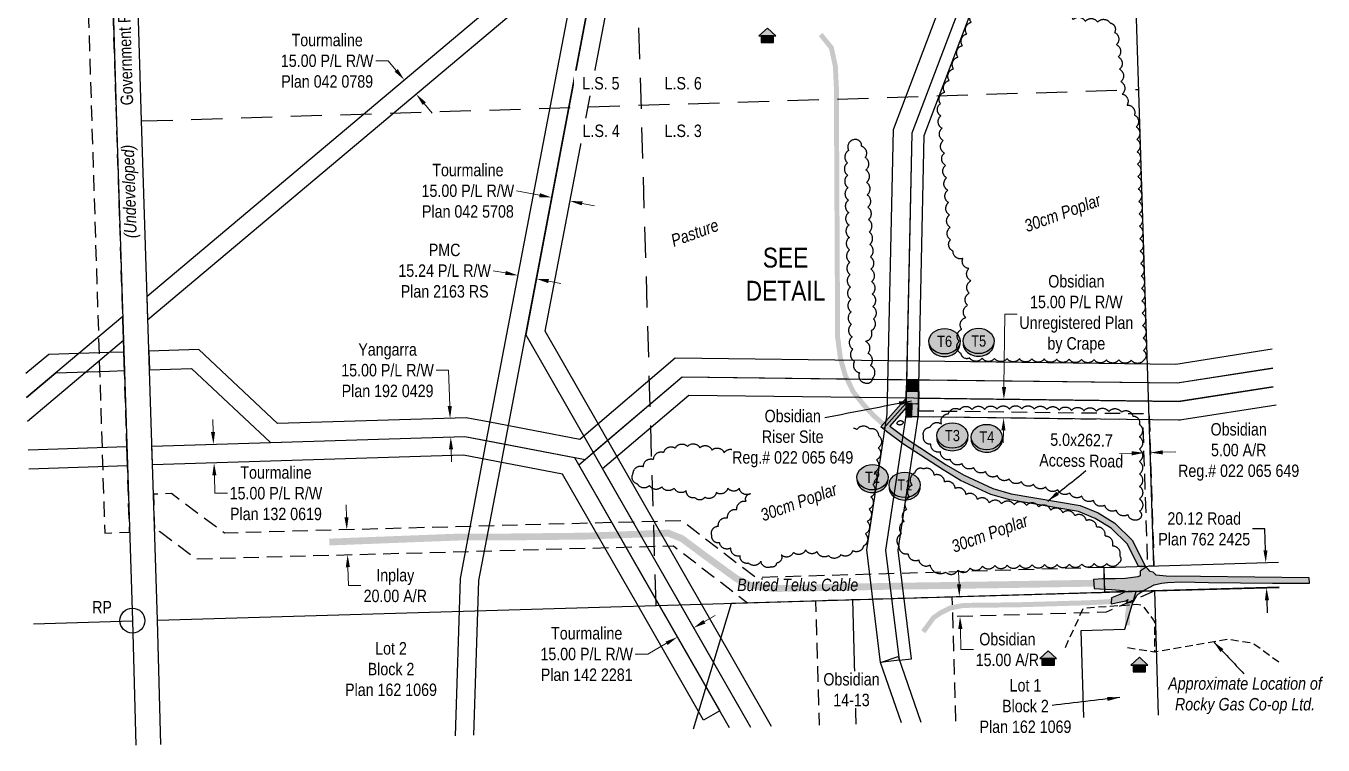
# Model space of a CAD drawing. Extents: x 652723 to 655499, y 5823137 to 5825076.
# Drawn here: x 652820 to 653863, y 5823137 to 5823715 of the extents above; entities that cross this region are included whole.
import ezdxf
from ezdxf.enums import TextEntityAlignment as Align

# ---------------------------------------------------------------- set-up
doc = ezdxf.new("R2010")
doc.units = 0
doc.header["$LTSCALE"] = 5
doc.header["$PDSIZE"] = 0.5
for name, pattern in [('0', [1, 1, 0]), ('foc-ACCESSROAD', [3.75, 2.5, -1.25]), ('foc-FLOWLINE', [3.75, 2.5, -1.25]), ('foc-LSD', [8, 5, -3]), ('foc-QUARTERLINE', [33, 25, -3, 2, -3]), ('UG_PIPE', [1.875, 1.25, -0.625])]:
    doc.linetypes.add(name, pattern=pattern)
doc.layers.get('Defpoints').update_dxf_attribs({"color": 9})
for name, color, linetype in [('35', 37, 'Continuous'), ('AS-PIPE-UG', 44, 'UG_PIPE'), ('AS-PIPE-UG-T', 44, 'Continuous'), ('AS-RESIDENCE', 14, 'Continuous'), ('AS-ROADS', 254, 'Continuous'), ('AS-TELUS', 224, 'foc-TEL'), ('C-AR', 13, 'foc-ACCESSROAD'), ('C-EZE', 13, 'foc-FLOWLINE'), ('C-RW', 13, 'Continuous'), ('C-WS', 13, 'foc-ACCESSROAD'), ('DETAIL-T', 7, 'Continuous'), ('F-AR', 190, 'foc-ACCESSROAD'), ('F-RW', 190, 'Continuous'), ('L-QSEC', 8, 'foc-QUARTERLINE'), ('L-ROAD-T', 7, 'Continuous'), ('L-SEC', 7, 'Continuous'), ('L-SECTION-LSD', 7, 'foc-LSD'), ('L-TITLEDB', 4, 'Continuous'), ('L-TITLEDB-T', 4, 'Continuous'), ('P-CROSSINGS', 250, 'Continuous'), ('P-TEMP-H', 41, 'Continuous'), ('P-TEMP_ACCESS ROAD', 46, 'Continuous'), ('P-TEMP_WORKSPACE', 46, 'Continuous'), ('P-WORKAREA', 113, 'Continuous'), ('P-WORKAREA-H', 111, 'Continuous'), ('PGP', 7, 'Continuous'), ('T-BUSH', 110, '0'), ('T-BUSH-T', 110, 'Continuous')]:
    doc.layers.add(name, color=color, linetype=linetype)
for name, color, linetype, lineweight in [('C-EZE-T', 13, 'Continuous', 9), ('C-WS-T', 13, 'Continuous', 9), ('F-RW-T', 190, 'Continuous', 9), ('F-WS-T', 190, 'Continuous', 9), ('T-TEXT', 48, 'Continuous', 18)]:
    doc.layers.add(name, color=color, linetype=linetype, lineweight=lineweight)
doc.styles.add('100L', font='ARIALN.TTF', dxfattribs={"height": 11})
doc.styles.add('80', font='ARIALN.TTF', dxfattribs={"height": 10})
doc.styles.add('80CG', font='ARIALN.TTF', dxfattribs={"height": 10})
doc.styles.add('80L', font='ARIALN.TTF', dxfattribs={"height": 10})
doc.styles.add('80LS', font='ARIALNI.TTF', dxfattribs={"height": 10})
doc.styles.add('foc-LtypeFont', font='ARIALN.TTF', dxfattribs={"height": 7.35})
doc.linetypes.add('foc-TEL', pattern='A,2,-1,["T",foc-LtypeFont,S=0.2,R=0,X=-0.425,Y=-0.75],-1.24,8', length=12.24)
doc.dimstyles.new('Compass 5 000', dxfattribs={"dimscale": 5, "dimtxt": 9, "dimasz": 2, "dimexe": 0.2, "dimexo": 0.0625, "dimgap": 0.5, "dimtad": 0, "dimtih": 1, "dimtoh": 1, "dimzin": 0, "dimdsep": 46, "dimtxsty": '80CG', "dimcen": 0.1, "dimse1": 1, "dimse2": 1, "dimclrd": 256, "dimclrt": 256, "dimaunit": 1, "dimadec": 4, "dimazin": 0, "dimtfac": 0.06, "dimtofl": 0, "dimtmove": 0, "dimatfit": 1, "dimfxl": 0.2, "dimtolj": 1, "dimtzin": 0, "dimlwd": -1, "dimarcsym": 0})

# ---------------------------------------------------------------- blocks, each defined once
blk = doc.blocks.new('*D370')
at = {"layer": 'Defpoints', "color": 0, "transparency": 16777216}
for p in [(652970.7, 5823378.8), (653068.1, 5823381.8), (653068.5, 5823366.8)]:
    blk.add_point(p, dxfattribs=at)
at = {"layer": 'F-RW-T', "transparency": 16777216}
for p, q in [((652970.4, 5823388.8), (652970.1, 5823398.8)), ((652971.5, 5823353.8), (652971.9, 5823339.4)), ((652971.9, 5823339.4), (652981.9, 5823339.4))]:
    blk.add_line(p, q, dxfattribs=at)
for points in [[(652972, 5823388.8), (652968.7, 5823388.7), (652970.7, 5823378.8)], [(652973.1, 5823353.9), (652969.8, 5823353.8), (652971.2, 5823363.8)]]:
    blk.add_solid(points, dxfattribs=at)
at = {"layer": 'F-RW-T', "transparency": 16777216, "insert": (653021, 5823339.4), "char_height": 10, "attachment_point": 5, "style": '80CG'}
blk.add_mtext('\\A1;Tourmaline\\P15.00 P/L R/W\\PPlan 132 0619', dxfattribs=at)
blk = doc.blocks.new('*D371')
at = {"layer": 'Defpoints', "color": 0, "transparency": 16777216}
for p in [(653215.5, 5823514.8), (653176.3, 5823308.6), (653191.3, 5823305.7)]:
    blk.add_point(p, dxfattribs=at)
at = {"layer": 'F-RW-T', "transparency": 16777216}
for p, q in [((653205.6, 5823516.7), (653195.8, 5823518.5)), ((653240.3, 5823510.1), (653250.1, 5823508.2))]:
    blk.add_line(p, q, dxfattribs=at)
for points in [[(653206, 5823518.3), (653205.3, 5823515), (653215.5, 5823514.8)], [(653240.6, 5823511.7), (653240, 5823508.5), (653230.4, 5823512)]]:
    blk.add_solid(points, dxfattribs=at)
at = {"layer": 'F-RW-T', "transparency": 16777216, "insert": (653156.7, 5823518.5), "char_height": 10, "attachment_point": 5, "style": '80CG'}
blk.add_mtext('\\A1;PMC\\P15.24 P/L R/W\\PPlan 2163 RS', dxfattribs=at)
blk = doc.blocks.new('*D372')
at = {"layer": 'Defpoints', "color": 0, "transparency": 16777216}
for p in [(653153.6, 5823696.8), (653163.2, 5823685.3), (653124.2, 5823672.1)]:
    blk.add_point(p, dxfattribs=at)
at = {"layer": 'F-RW-T', "transparency": 16777216}
for p, q in [((653111.3, 5823687.4), (653101.3, 5823687.4)), ((653117.8, 5823679.7), (653111.3, 5823687.4)), ((653140.3, 5823653), (653146.7, 5823645.3))]:
    blk.add_line(p, q, dxfattribs=at)
for points in [[(653119, 5823680.8), (653116.5, 5823678.6), (653124.2, 5823672.1)], [(653141.6, 5823654), (653139, 5823651.9), (653133.8, 5823660.6)]]:
    blk.add_solid(points, dxfattribs=at)
at = {"layer": 'F-RW-T', "transparency": 16777216, "insert": (653062.2, 5823687.4), "char_height": 10, "attachment_point": 5, "style": '80CG'}
blk.add_mtext('\\A1;Tourmaline\\P15.00 P/L R/W\\PPlan 042 0789', dxfattribs=at)
blk = doc.blocks.new('*D374')
at = {"layer": 'Defpoints', "color": 0, "transparency": 16777216}
for p in [(653257.5, 5823574.6), (653237.2, 5823547.2), (653251.7, 5823544.4)]:
    blk.add_point(p, dxfattribs=at)
at = {"layer": 'F-RW-T', "transparency": 16777216}
for p, q in [((653233.1, 5823579.2), (653214.5, 5823582.8)), ((653267.3, 5823572.7), (653277.2, 5823570.8))]:
    blk.add_line(p, q, dxfattribs=at)
for points in [[(653233.4, 5823580.9), (653232.8, 5823577.6), (653242.9, 5823577.4)], [(653267.7, 5823574.3), (653267, 5823571.1), (653257.5, 5823574.6)]]:
    blk.add_solid(points, dxfattribs=at)
at = {"layer": 'F-RW-T', "transparency": 16777216, "insert": (653175.4, 5823582.8), "char_height": 10, "attachment_point": 5, "style": '80CG'}
blk.add_mtext('\\A1;Tourmaline\\P15.00 P/L R/W\\PPlan 042 5708', dxfattribs=at)
blk = doc.blocks.new('*D380')
at = {"layer": 'Defpoints', "color": 0, "transparency": 16777216}
for p in [(653702.8, 5823280.2), (653817.3, 5823283.6), (653703.3, 5823260)]:
    blk.add_point(p, dxfattribs=at)
at = {"layer": 'L-TITLEDB-T', "transparency": 16777216}
for p, q in [((653816.6, 5823310.7), (653806.6, 5823310.7)), ((653817.1, 5823293.6), (653816.6, 5823310.7)), ((653818.2, 5823253.3), (653818.5, 5823243.3))]:
    blk.add_line(p, q, dxfattribs=at)
for points in [[(653818.7, 5823293.6), (653815.4, 5823293.5), (653817.3, 5823283.6)], [(653819.9, 5823253.4), (653816.6, 5823253.3), (653817.9, 5823263.3)]]:
    blk.add_solid(points, dxfattribs=at)
at = {"layer": 'L-TITLEDB-T', "transparency": 16777216, "insert": (653767.8, 5823310.7), "char_height": 10, "attachment_point": 5, "style": '80CG'}
blk.add_mtext('\\A1;20.12 Road\\PPlan 762 2425', dxfattribs=at)
blk = doc.blocks.new('*D387')
at = {"layer": 'Defpoints', "color": 0, "transparency": 16777216}
for p in [(653114.8, 5823398.3), (653161.1, 5823399.7), (653115.2, 5823383.3)]:
    blk.add_point(p, dxfattribs=at)
at = {"layer": 'F-RW-T', "transparency": 16777216}
for p, q in [((653159.9, 5823438.4), (653149.9, 5823438.4)), ((653160.8, 5823409.7), (653159.9, 5823438.4)), ((653161.9, 5823374.7), (653162.2, 5823364.7))]:
    blk.add_line(p, q, dxfattribs=at)
for points in [[(653162.5, 5823409.7), (653159.1, 5823409.6), (653161.1, 5823399.7)], [(653163.5, 5823374.8), (653160.2, 5823374.7), (653161.6, 5823384.7)]]:
    blk.add_solid(points, dxfattribs=at)
at = {"layer": 'F-RW-T', "transparency": 16777216, "insert": (653110.8, 5823438.4), "char_height": 10, "attachment_point": 5, "style": '80CG'}
blk.add_mtext('\\A1;Yangarra\\P15.00 P/L R/W\\PPlan 192 0429', dxfattribs=at)
blk = doc.blocks.new('res_occ')
for points in [[(0.1, 0.89), (-1.26, -0.37), (1.46, -0.37)], [(-0.9, -1.43), (1.1, -1.43), (1.1, -0.37), (-0.9, -0.37)]]:
    blk.add_hatch(color=14).paths.add_polyline_path(points)
at = {"color": 14}
for points in [[(0.1, 0.89), (-1.26, -0.37), (1.46, -0.37)], [(-0.9, -1.43), (1.1, -1.43), (1.1, -0.37), (-0.9, -0.37)]]:
    blk.add_lwpolyline(points, close=True, dxfattribs=at)
blk = doc.blocks.new('RP')
at = {"layer": '35', "color": 3}
blk.add_circle((0, 0), 10, dxfattribs=at)
at = {"layer": '35', "color": 3, "style": '80'}
blk.add_attdef('RP_001', (-32.4, 5.8), '', height=10, dxfattribs=at)
blk = doc.blocks.new('Well_proximity')
h = blk.add_hatch(color=191)
h.dxf.hatch_style = 1
edge = h.paths.add_edge_path()
edge.add_ellipse((0, 0), major_axis=(-12.5, 0), ratio=0.816297, start_angle=0, end_angle=360)
h = blk.add_hatch(color=250)
h.dxf.hatch_style = 1
edge = h.paths.add_edge_path()
edge.add_ellipse((0, -2), major_axis=(-12.5, 0), ratio=0.816297, start_angle=0, end_angle=180)
edge.add_line((12.5, -2), (12.5, 0))
edge.add_ellipse((0, 0), major_axis=(-12.5, 0), ratio=0.816297, start_angle=0, end_angle=180, ccw=False)
edge.add_line((-12.5, 0), (-12.5, -2))
at = {"color": 250}
blk.add_ellipse((0, 0), major_axis=(-12.5, 0), ratio=0.816297, dxfattribs=at)
blk.add_ellipse((0, -2), major_axis=(-12.5, 0), ratio=0.816297, start_param=0, end_param=3.141593, dxfattribs=at)
at = {"color": 250, "style": '80L'}
blk.add_attdef('CROSSING', text='', height=9, dxfattribs=at).set_placement((0.1, 0), align=Align.MIDDLE_CENTER)
blk = doc.blocks.new('*D392')
at = {"layer": 'Defpoints', "color": 0, "transparency": 16777216}
for p in [(653659.2, 5823258.8), (653571.3, 5823240.2), (653659.6, 5823242.9)]:
    blk.add_point(p, dxfattribs=at)
at = {"layer": 'F-WS-T', "transparency": 16777216}
for p, q in [((653570.5, 5823266.2), (653570.2, 5823276.2)), ((653571.6, 5823230.3), (653572.1, 5823213.6)), ((653572.1, 5823213.6), (653582.1, 5823213.6))]:
    blk.add_line(p, q, dxfattribs=at)
for points in [[(653572.2, 5823266.2), (653568.9, 5823266.1), (653570.8, 5823256.2)], [(653573.3, 5823230.3), (653569.9, 5823230.2), (653571.3, 5823240.2)]]:
    blk.add_solid(points, dxfattribs=at)
at = {"layer": 'F-WS-T', "transparency": 16777216, "insert": (653609.4, 5823213.6), "char_height": 10, "attachment_point": 5, "style": '80CG'}
blk.add_mtext('\\A1;Obsidian \\P15.00 A/R', dxfattribs=at)
blk = doc.blocks.new('*D394')
at = {"layer": 'C-EZE-T', "transparency": 16777216}
for p, q in [((653734.4, 5823372.4), (653744.9, 5823372.7)), ((653709.5, 5823371.6), (653699.5, 5823371.3))]:
    blk.add_line(p, q, dxfattribs=at)
for points in [[(653709.4, 5823373.3), (653709.5, 5823369.9), (653719.4, 5823371.9)], [(653734.4, 5823374), (653734.5, 5823370.7), (653724.4, 5823372.1)]]:
    blk.add_solid(points, dxfattribs=at)
at = {"layer": 'Defpoints', "color": 0, "transparency": 16777216}
for p in [(653719.3, 5823377.4), (653724.3, 5823377.6), (653724.4, 5823372.1)]:
    blk.add_point(p, dxfattribs=at)
at = {"layer": 'C-EZE-T', "transparency": 16777216, "insert": (653795.5, 5823372.7), "char_height": 10, "attachment_point": 5, "style": '80CG'}
blk.add_mtext('\\A1;Obsidian\\P5.00 A/R\\PReg.# 022 065 649', dxfattribs=at)
blk = doc.blocks.new('*D451')
at = {"layer": 'Defpoints', "color": 0, "transparency": 16777216}
for p in [(653114.3, 5823311), (653078.6, 5823290), (653114.9, 5823291)]:
    blk.add_point(p, dxfattribs=at)
at = {"layer": 'F-WS-T', "transparency": 16777216}
for p, q in [((653077.8, 5823320), (653077.5, 5823330)), ((653078.9, 5823280), (653079.3, 5823265.1)), ((653079.3, 5823265.1), (653089.3, 5823265.1))]:
    blk.add_line(p, q, dxfattribs=at)
for points in [[(653079.4, 5823320.1), (653076.1, 5823320), (653078, 5823310)], [(653080.5, 5823280), (653077.2, 5823279.9), (653078.6, 5823290)]]:
    blk.add_solid(points, dxfattribs=at)
at = {"layer": 'F-WS-T', "transparency": 16777216, "insert": (653117, 5823265.1), "char_height": 10, "attachment_point": 5, "style": '80CG'}
blk.add_mtext('\\A1;Inplay\\P20.00 A/R', dxfattribs=at)
blk = doc.blocks.new('*D454')
at = {"layer": 'Defpoints', "color": 0, "transparency": 16777216}
for p in [(653324.1, 5823288.6), (653311.1, 5823281.2), (653344, 5823223.7)]:
    blk.add_point(p, dxfattribs=at)
at = {"layer": 'F-RW-T', "transparency": 16777216}
for p, q in [((653365.7, 5823236.1), (653374.3, 5823241.1)), ((653335.3, 5823218.7), (653320.1, 5823210)), ((653320.1, 5823210), (653310.1, 5823210))]:
    blk.add_line(p, q, dxfattribs=at)
for points in [[(653364.8, 5823237.5), (653366.5, 5823234.6), (653357, 5823231.1)], [(653334.5, 5823220.1), (653336.1, 5823217.3), (653344, 5823223.7)]]:
    blk.add_solid(points, dxfattribs=at)
at = {"layer": 'F-RW-T', "transparency": 16777216, "insert": (653271, 5823210), "char_height": 10, "attachment_point": 5, "style": '80CG'}
blk.add_mtext('\\A1;Tourmaline\\P15.00 P/L R/W\\PPlan 142 2281', dxfattribs=at)
blk = doc.blocks.new('*D455')
at = {"layer": 'Defpoints', "color": 0, "transparency": 16777216}
for p in [(653606.6, 5823415), (653608.3, 5823414.9), (653608.1, 5823399.9)]:
    blk.add_point(p, dxfattribs=at)
at = {"layer": 'F-RW-T', "transparency": 16777216}
for p, q in [((653606.7, 5823425), (653607.4, 5823483.5)), ((653607.4, 5823483.5), (653617.4, 5823483.5)), ((653606.3, 5823389.9), (653606.1, 5823379.9))]:
    blk.add_line(p, q, dxfattribs=at)
for points in [[(653605, 5823425), (653608.4, 5823424.9), (653606.6, 5823415)], [(653604.6, 5823390), (653607.9, 5823389.9), (653606.4, 5823399.9)]]:
    blk.add_solid(points, dxfattribs=at)
at = {"layer": 'F-RW-T', "transparency": 16777216, "insert": (653664.9, 5823483.5), "char_height": 10, "attachment_point": 5, "style": '80CG'}
blk.add_mtext('\\A1;Obsidian\\P15.00 P/L R/W\\PUnregistered Plan\\Pby Crape', dxfattribs=at)

msp = doc.modelspace()

# ---------------------------------------------------------------- hatches: boundary and pattern name
at = {"layer": 'AS-ROADS'}
h = msp.add_hatch(color=256, dxfattribs=at)
h.dxf.hatch_style = 1
h.paths.add_polyline_path([(653457.68, 5823707.316), (653465.961, 5823696.998), (653469.026, 5823682.9), (653469.827, 5823666.47), (653470.863, 5823464.825), (653473.13, 5823447.636), (653477.023, 5823433.874), (653483.698, 5823419.996), (653492.749, 5823408.678), (653500.529, 5823400.4), (653512.52, 5823389.623), (653526.21, 5823379.199), (653557.908, 5823358.604), (653572.047, 5823350.137), (653596.211, 5823338.907), (653611.521, 5823334.5), (653636.729, 5823330.116), (653653.548, 5823327.521), (653666.76, 5823325.188), (653680.391, 5823319.649), (653693.096, 5823311.73), (653706.365, 5823298.773), (653717.872, 5823275.579), (653721.455, 5823277.357), (653709.647, 5823301.16), (653695.58, 5823314.895), (653682.215, 5823323.226), (653667.873, 5823329.053), (653654.201, 5823331.467), (653637.376, 5823334.064), (653612.42, 5823338.404), (653597.616, 5823342.665), (653573.922, 5823353.676), (653560.026, 5823361.998), (653528.514, 5823382.472), (653515.073, 5823392.707), (653503.328, 5823403.262), (653495.773, 5823411.301), (653487.106, 5823422.14), (653480.777, 5823435.296), (653477.057, 5823448.446), (653474.861, 5823465.098), (653473.827, 5823666.578), (653473.005, 5823683.426), (653469.67, 5823698.767), (653460.799, 5823709.82)])
h = msp.add_hatch(color=256, dxfattribs=at)
h.dxf.hatch_style = 1
h.paths.add_polyline_path([(653063.764, 5823302.902), (653168.96, 5823306.961), (653202.851, 5823306.961), (653269.593, 5823307.662), (653336.945, 5823310.14), (653348.755, 5823305.497), (653368.959, 5823290.461), (653392.93, 5823273.087), (653402.984, 5823268.16), (653422.214, 5823265.479), (653517.995, 5823267.355), (653597.425, 5823268.463), (653699.664, 5823270.123), (653717.879, 5823270.803), (653718.084, 5823265.307), (653699.811, 5823264.624), (653597.508, 5823262.964), (653518.087, 5823261.856), (653421.886, 5823259.972), (653401.353, 5823262.834), (653390.085, 5823268.356), (653365.704, 5823286.028), (653346.06, 5823300.647), (653336, 5823304.602), (653269.723, 5823302.163), (653202.88, 5823301.461), (653169.066, 5823301.461), (653063.976, 5823297.406)])
h = msp.add_hatch(color=256, dxfattribs=at)
h.dxf.hatch_style = 1
h.paths.add_polyline_path([(653679.337, 5823262.736), (653693.298, 5823261.991), (653702.787, 5823261.147), (653704.724, 5823260.254), (653700.004, 5823258.02), (653693.248, 5823255.389), (653692.85, 5823250.326), (653700.65, 5823251.964), (653704.823, 5823252.957), (653706.264, 5823253.9), (653705.32, 5823251.07), (653710.934, 5823252.361), (653713.567, 5823257.275), (653716.101, 5823259.311), (653719.926, 5823261.793), (653723.901, 5823263.878), (653727.634, 5823265.822), (653733.396, 5823267.162), (653738.365, 5823267.658), (653749.108, 5823268.205), (653771.232, 5823267.61), (653822.834, 5823267.164), (653852.498, 5823267.112), (653852.31, 5823271.391), (653764.694, 5823272.317), (653737.183, 5823272.717), (653729.106, 5823273.596), (653726.627, 5823275.833), (653724.323, 5823276.393), (653722.404, 5823278.624), (653721.178, 5823279.85), (653716.208, 5823276.676), (653716.303, 5823273.093), (653714.384, 5823272.119), (653704.422, 5823270.95), (653696.024, 5823270.51), (653685.991, 5823270.542), (653678.663, 5823270.144)])
h = msp.add_hatch(color=256, dxfattribs=at)
h.dxf.hatch_style = 1
h.paths.add_polyline_path([(653540.125, 5823229.138), (653548.445, 5823240.533), (653554.582, 5823244.87), (653562.949, 5823249.05), (653573.903, 5823251.166), (653617.393, 5823251.664), (653674.212, 5823253.273), (653687.841, 5823253.972), (653691.049, 5823254.164), (653705.865, 5823259.48), (653718.277, 5823269.689), (653720.818, 5823266.6), (653707.87, 5823255.949), (653691.861, 5823250.205), (653688.063, 5823249.978), (653674.371, 5823249.276), (653617.472, 5823247.664), (653574.309, 5823247.171), (653564.246, 5823245.227), (653556.642, 5823241.428), (653551.289, 5823237.645), (653543.356, 5823226.779)])
h = msp.add_hatch(color=256, dxfattribs=at)
h.dxf.hatch_style = 1
h.paths.add_polyline_path([(653707.941, 5823233.222), (653708.151, 5823242.166), (653709.439, 5823250.501), (653714.175, 5823261.395), (653710.506, 5823262.99), (653705.565, 5823251.622), (653704.158, 5823242.519), (653703.942, 5823233.316)], flags=17)
at = {"layer": 'P-TEMP-H'}
h = msp.add_hatch(color=256, dxfattribs=at)
h.dxf.hatch_style = 1
h.paths.add_polyline_path([(653528.074, 5823421.629), (653538.071, 5823421.41), (653538.303, 5823430.75), (653528.281, 5823430.923)])
h = msp.add_hatch(color=256, dxfattribs=at)
h.dxf.hatch_style = 1
h.paths.add_polyline_path([(653527.953, 5823415.942), (653527.854, 5823411.63), (653527.783, 5823408.184), (653514.929, 5823393.508), (653528.803, 5823382.881), (653560.291, 5823362.423), (653574.157, 5823354.118), (653597.791, 5823343.135), (653612.532, 5823338.892), (653668.013, 5823329.537), (653682.443, 5823323.673), (653695.89, 5823315.291), (653710.057, 5823301.458), (653720.329, 5823280.75), (653714.828, 5823280.59), (653705.955, 5823298.475), (653692.785, 5823311.334), (653680.163, 5823319.202), (653666.621, 5823324.705), (653611.409, 5823334.012), (653596.036, 5823338.437), (653571.812, 5823349.694), (653557.643, 5823358.18), (653525.922, 5823378.79), (653512.201, 5823389.237), (653507.595, 5823392.828)])
h = msp.add_hatch(color=256, dxfattribs=at)
h.dxf.hatch_style = 1
h.paths.add_polyline_path([(653532.62, 5823400.922), (653532.853, 5823411.521), (653527.854, 5823411.63), (653527.641, 5823401.671), (653527.538, 5823400.986)])
at = {"layer": 'P-WORKAREA-H'}
h = msp.add_hatch(color=256, dxfattribs=at)
h.dxf.hatch_style = 1
h.paths.add_polyline_path([(653537.619, 5823400.812), (653532.62, 5823400.922), (653532.853, 5823411.521), (653527.854, 5823411.63), (653528.074, 5823421.629), (653538.071, 5823421.41)])

# ---------------------------------------------------------------- linework, layer by layer
at = {"layer": 'AS-PIPE-UG', "flags": 128}
for points in [[(653656.103, 5823215.42), (653670.625, 5823247.097), (653713.333, 5823250.039), (653717.541, 5823249.619), (653727.639, 5823236.586), (653727.826, 5823211.84)], [(653706.121, 5823215.196), (653727.826, 5823211.84), (653787.025, 5823222.176), (653806.93, 5823218.82), (653829.99, 5823202.12)]]:
    msp.add_lwpolyline(points, dxfattribs=at)
at = {"layer": 'AS-ROADS', "flags": 128}
msp.add_lwpolyline([(653527.854, 5823411.63), (653509.728, 5823391.46)], dxfattribs=at)
msp.add_lwpolyline([(653679.337, 5823262.736), (653693.298, 5823261.991), (653702.787, 5823261.147), (653704.724, 5823260.254), (653700.004, 5823258.02), (653693.248, 5823255.389), (653692.85, 5823250.326), (653700.65, 5823251.964), (653704.823, 5823252.957), (653706.264, 5823253.9), (653705.32, 5823251.07), (653710.934, 5823252.361), (653713.567, 5823257.275), (653716.101, 5823259.311), (653719.926, 5823261.793), (653723.901, 5823263.878), (653727.634, 5823265.822), (653733.396, 5823267.162), (653738.365, 5823267.658), (653749.108, 5823268.205), (653771.232, 5823267.61), (653822.834, 5823267.164), (653852.498, 5823267.112), (653852.31, 5823271.391), (653764.694, 5823272.317), (653737.183, 5823272.717), (653729.106, 5823273.596), (653726.627, 5823275.833), (653724.323, 5823276.393), (653722.404, 5823278.624), (653721.178, 5823279.85), (653716.208, 5823276.676), (653716.303, 5823273.093), (653714.384, 5823272.119), (653704.422, 5823270.95), (653696.024, 5823270.51), (653685.991, 5823270.542), (653678.663, 5823270.144), (653679.337, 5823262.736)], close=True, dxfattribs=at)
at = {"layer": 'AS-TELUS', "flags": 128}
for points in [[(653356.961, 5823149.859), (653387.354, 5823250.949), (653828.156, 5823263.774)], [(653487.902, 5823153.673), (653484.989, 5823253.79)]]:
    msp.add_lwpolyline(points, dxfattribs=at)
at = {"layer": 'C-AR', "flags": 128}
msp.add_lwpolyline([(653537.729, 5823405.819), (653723.454, 5823403.478), (653727.326, 5823280.952), (653722.328, 5823280.794), (653718.523, 5823398.54), (653537.619, 5823400.812), (653532.62, 5823400.922), (653532.853, 5823411.521), (653537.852, 5823411.411)], close=True, dxfattribs=at)
msp.add_lwpolyline([(653727.946, 5823260.825), (653688.834, 5823243.72), (653565.538, 5823240.078)], dxfattribs=at)
at = {"layer": 'C-EZE', "flags": 128}
msp.add_lwpolyline([(653527.854, 5823411.63), (653528.074, 5823421.629), (653538.071, 5823421.41), (653537.852, 5823411.411)], close=True, dxfattribs=at)
at = {"layer": 'C-RW', "flags": 128}
for points in [[(653414.64, 5824019.869), (653410.474, 5824010.782), (653610.791, 5823918.519), (653576.348, 5823744.447), (653532.617, 5823629.108), (653527.641, 5823401.671), (653511.358, 5823293.679), (653522.244, 5823205.046), (653532.168, 5823206.266), (653521.465, 5823293.544), (653537.619, 5823400.812), (653542.59, 5823627.218), (653585.897, 5823741.745), (653622.324, 5823924.307), (653414.64, 5824019.869)], [(653404.188, 5823997.178), (653410.474, 5824010.782), (653610.791, 5823918.519), (653576.348, 5823744.447), (653532.617, 5823629.108), (653528.281, 5823430.923), (653527.953, 5823415.942), (653527.641, 5823401.671), (653511.358, 5823293.679), (653522.244, 5823205.046), (653507.391, 5823203.231), (653496.256, 5823293.886), (653512.669, 5823402.959), (653517.699, 5823632.045), (653561.874, 5823748.543), (653593.592, 5823909.939), (653404.188, 5823997.178)], [(653507.391, 5823203.231), (653521.53, 5823208.108), (653539.84, 5823155.186)], [(653524.144, 5823154.729), (653507.391, 5823203.231)]]:
    msp.add_lwpolyline(points, dxfattribs=at)
at = {"layer": 'C-WS', "flags": 128}
msp.add_lwpolyline([(653568.021, 5823156.007), (653565.069, 5823255.964), (653455.116, 5823252.716), (653458.068, 5823152.804)], dxfattribs=at)
at = {"layer": 'F-AR', "flags": 128}
for points in [[(652867.084, 5823820.143), (652883.236, 5823307.394), (652903.226, 5823308.024), (652887.074, 5823820.773)], [(653687.146, 5823279.696), (653406.851, 5823271.525), (653347.373, 5823317.318), (652979.472, 5823307.388), (652936.957, 5823339.102), (652922.383, 5823338.642), (652923.328, 5823308.657), (652927.419, 5823308.786), (652957.088, 5823286.645), (653340.808, 5823297.131), (653400.303, 5823251.326), (653687.729, 5823259.704)]]:
    msp.add_lwpolyline(points, close=True, dxfattribs=at)
at = {"layer": 'F-RW'}
for points in [[(653349.9, 5824219.755), (653318.512, 5824054.959), (653266.293, 5823780.493), (653190.189, 5823381.774), (653169.111, 5823270.774), (653165.069, 5823144.27)], [(653180.303, 5823144.713), (653184.29, 5823269.096), (653202.393, 5823364.194), (653323.713, 5824003.955), (653327.065, 5824018.438), (653333.451, 5824052.275), (653351.987, 5824149.104), (653365.517, 5824220.216)], [(653419.739, 5823151.688), (653295.372, 5823368.85), (653237.511, 5823469.908), (653341.857, 5824015.716), (653257.829, 5824031.753), (653258.33, 5824016.383), (653323.713, 5824003.955), (653221.946, 5823466.938), (653402.734, 5823151.192)], [(652918.021, 5823478.928), (652917.42, 5823498.008), (653249.986, 5823777.957), (653244.716, 5823985.802), (653259.296, 5823986.377), (653266.293, 5823780.493), (653263.837, 5823769.945), (652918.021, 5823478.928)], [(652820.992, 5823397.405), (652898.419, 5823462.502), (652897.818, 5823481.582), (652820.427, 5823416.518)], [(652820.425, 5823416.578), (652843.955, 5823436.355), (652887.174, 5823437.717), (652899.129, 5823438.093), (652898.657, 5823453.079), (652886.702, 5823452.703), (652838.287, 5823451.178), (652819.86, 5823435.689)], [(653822.459, 5823455.312), (653744.946, 5823443.155), (653538.491, 5823445.743), (653513.504, 5823446.056), (653342.211, 5823448.203), (653268.599, 5823385.422), (653265.451, 5823382.736), (653193.009, 5823396.501), (653174.144, 5823400.085), (653022.272, 5823395.423), (652958.845, 5823454.975), (652918.758, 5823453.713), (652919.23, 5823438.727), (652953.11, 5823439.794), (653016.531, 5823380.246), (653172.961, 5823385.048), (653190.21, 5823381.771), (653269.712, 5823366.665), (653278.329, 5823374.013), (653347.716, 5823433.16), (653513.316, 5823431.063), (653538.303, 5823430.75), (653746.021, 5823428.147), (653822.909, 5823440.206)], [(653385.756, 5823150.698), (653329.341, 5823249.244), (653264.581, 5823362.301), (653347.716, 5823433.16), (653746.134, 5823428.214), (653822.908, 5823440.238)], [(653823.357, 5823425.132), (653747.22, 5823413.201), (653512.958, 5823416.129), (653353.143, 5823418.128), (653283.775, 5823358.959), (653346.315, 5823249.748), (653402.749, 5823151.193)], [(653378.009, 5823164.219), (653364.984, 5823156.747), (653312.343, 5823248.744), (653251.561, 5823354.849), (653171.783, 5823370.005), (652921.695, 5823362.291), (652921.214, 5823377.268), (653172.961, 5823385.048), (653261.149, 5823368.288), (653329.341, 5823249.244), (653378.009, 5823164.219)], [(652822.122, 5823359.174), (652901.595, 5823361.673), (652901.127, 5823376.651), (652821.679, 5823374.156)]]:
    msp.add_lwpolyline(points, dxfattribs=at)
at = {"layer": 'F-RW', "flags": 128}
msp.add_lwpolyline([(653825.683, 5823410.314), (653749.723, 5823398.388, -0.0420735), (653747.209, 5823398.207), (653537.619, 5823400.812), (653537.948, 5823415.817), (653747.396, 5823413.206), (653823.357, 5823425.132)], format="xyb", dxfattribs=at)
at = {"layer": 'L-QSEC', "linetype": 'ByBlock'}
msp.add_line((653727.326, 5823280.952), (653703.836, 5824024.347), dxfattribs=at)
at = {"layer": 'L-QSEC'}
msp.add_line((653731.018, 5823160.755), (653727.946, 5823260.825), dxfattribs=at)
at = {"layer": 'L-SEC'}
for p, q in [((652880.166, 5824040.035), (652892.82, 5823638.393)), ((652912.922, 5823638.98), (652900.269, 5824040.624)), ((652892.82, 5823638.393), (652905.472, 5823236.751)), ((652925.574, 5823237.336), (652912.922, 5823638.98)), ((653326.791, 5823249.023), (653727.946, 5823260.825)), ((653727.946, 5823260.825), (653828.16, 5823263.63)), ((653828.16, 5823263.63), (653727.946, 5823260.825)), ((652925.574, 5823237.336), (653326.791, 5823249.023)), ((652825.815, 5823234.275), (652905.472, 5823236.751)), ((652905.472, 5823236.751), (652908.337, 5823136.791)), ((652928.44, 5823137.377), (652925.574, 5823237.336))]:
    msp.add_line(p, q, dxfattribs=at)
at = {"layer": 'L-SECTION-LSD'}
msp.add_line((652912.922, 5823638.98), (653715.212, 5823664.332), dxfattribs=at)
at = {"layer": 'L-SECTION-LSD', "flags": 128}
msp.add_lwpolyline([(653326.791, 5823249.023), (653303.056, 5824052.523)], dxfattribs=at)
at = {"layer": 'L-TITLEDB'}
for p, q in [((653712.94, 5823260.388), (653568.089, 5823256.198)), ((653703.847, 5823230.106), (653712.94, 5823260.388)), ((653668.879, 5823229.095), (653703.847, 5823230.106)), ((653670.948, 5823159.005), (653668.879, 5823229.095))]:
    msp.add_line(p, q, dxfattribs=at)
at = {"layer": 'L-TITLEDB', "flags": 128}
for points in [[(653687.729, 5823259.704), (653687.168, 5823279.781), (653827.558, 5823283.885)], [(653828.155, 5823263.797), (653687.729, 5823259.704)]]:
    msp.add_lwpolyline(points, dxfattribs=at)
at = {"layer": 'P-TEMP_ACCESS ROAD'}
msp.add_lwpolyline([(653527.953, 5823415.942), (653527.854, 5823411.63), (653527.783, 5823408.184), (653514.929, 5823393.508), (653528.803, 5823382.881), (653560.291, 5823362.423), (653574.157, 5823354.118), (653597.791, 5823343.135), (653612.532, 5823338.892), (653668.013, 5823329.537), (653682.443, 5823323.673), (653695.89, 5823315.291), (653710.057, 5823301.458), (653720.329, 5823280.75), (653714.828, 5823280.59), (653705.955, 5823298.475), (653692.785, 5823311.334), (653680.163, 5823319.202), (653666.621, 5823324.705), (653611.409, 5823334.012), (653596.036, 5823338.437), (653571.812, 5823349.694), (653557.643, 5823358.18), (653525.922, 5823378.79), (653512.201, 5823389.237), (653507.595, 5823392.828), (653527.953, 5823415.942)], close=True, dxfattribs=at)
at = {"layer": 'P-TEMP_WORKSPACE', "flags": 128}
for points in [[(653528.074, 5823421.629), (653538.071, 5823421.41), (653538.303, 5823430.75), (653528.281, 5823430.923), (653528.074, 5823421.629)], [(653532.62, 5823400.922), (653532.853, 5823411.521), (653527.854, 5823411.63), (653527.641, 5823401.671), (653527.538, 5823400.986), (653532.62, 5823400.922)]]:
    msp.add_lwpolyline(points, close=True, dxfattribs=at)
at = {"layer": 'P-WORKAREA'}
msp.add_lwpolyline([(653537.619, 5823400.812), (653532.62, 5823400.922), (653532.853, 5823411.521), (653527.854, 5823411.63), (653528.074, 5823421.629), (653538.071, 5823421.41)], close=True, dxfattribs=at)
at = {"layer": 'PGP', "flags": 128}
msp.add_lwpolyline([(653507.595, 5823392.828), (653527.953, 5823415.942)], dxfattribs=at)
at = {"layer": 'T-BUSH', "flags": 128}
for points in [[(653719.094, 5823446.479, -0.52056705), (653709.095, 5823446.604, -0.52056705), (653699.096, 5823446.73, -0.52056705), (653689.096, 5823446.855, -0.52056705), (653679.097, 5823446.98, -0.52056705), (653669.098, 5823447.106, -0.52056705), (653659.099, 5823447.231, -0.52056705), (653649.1, 5823447.356, -0.52056705), (653639.1, 5823447.482, -0.52056705), (653629.101, 5823447.607, -0.52056705), (653619.102, 5823447.732, -0.52056705), (653609.103, 5823447.858, -0.52056705), (653599.103, 5823447.983, -0.52056705), (653589.104, 5823448.108, -0.52056705), (653579.105, 5823448.234, -0.52056705), (653572.166, 5823451.86, -0.52056705), (653570.703, 5823461.753, -0.52056705), (653572.61, 5823471.328, -0.52056705), (653575.892, 5823480.774, -0.52056705), (653577.377, 5823490.651, -0.52056705), (653578.736, 5823500.558, -0.52056705), (653580.095, 5823510.466, -0.52056705), (653578.453, 5823520.258, -0.52056705), (653573.667, 5823528.324, -0.52056705), (653565.686, 5823534.349, -0.52056705), (653563.637, 5823543.396, -0.52056705), (653563.459, 5823553.394, -0.52056705), (653562.861, 5823563.373, -0.52056705), (653562.13, 5823573.347, -0.52056705), (653561.4, 5823583.32, -0.52056705), (653560.553, 5823593.283, -0.52056705), (653559.632, 5823603.241, -0.52056705), (653558.711, 5823613.198, -0.52056705), (653557.79, 5823623.156, -0.52056705), (653556.864, 5823633.113, -0.52056705), (653555.833, 5823643.06, -0.52056705), (653555.514, 5823652.914, -0.52056705), (653559.051, 5823662.268, -0.52056705), (653562.588, 5823671.621, -0.52056705), (653566.125, 5823680.975, -0.52056705), (653569.662, 5823690.329, -0.52056705), (653573.199, 5823699.682, -0.52056705), (653576.736, 5823709.036, -0.52056705), (653580.273, 5823718.389, -0.52056705), (653583.81, 5823727.743, -0.52056705), (653587.347, 5823737.097, -0.52056705), (653596.32, 5823737.574, -0.52056705), (653606.26, 5823736.474, -0.52056705), (653616.199, 5823735.375, -0.52056705), (653626.138, 5823734.275, -0.52056705), (653636.078, 5823733.176, -0.52056705), (653643.204, 5823726.218, -0.52056705), (653652.555, 5823723.111, -0.52056705), (653662.224, 5823720.557, -0.52056705), (653672.076, 5823719.139, -0.52056705), (653682.056, 5823718.505, -0.52056705), (653692.036, 5823717.872, -0.52056705), (653695.661, 5823710.301, -0.52056705), (653697.165, 5823700.415, -0.52056705), (653698.669, 5823690.529, -0.52056705), (653699.728, 5823680.586, -0.52056705), (653700.76, 5823670.639, -0.52056705), (653701.792, 5823660.692, -0.52056705), (653705.694, 5823651.85, -0.52056705), (653711.597, 5823643.779, -0.52056705), (653713.162, 5823634.214, -0.52056705), (653713.478, 5823624.219, -0.52056705), (653713.793, 5823614.224, -0.52056705), (653714.109, 5823604.229, -0.52056705), (653714.425, 5823594.234, -0.52056705), (653714.741, 5823584.239, -0.52056705), (653715.057, 5823574.244, -0.52056705), (653715.373, 5823564.249, -0.52056705), (653715.688, 5823554.254, -0.52056705), (653716.004, 5823544.259, -0.52056705), (653716.32, 5823534.264, -0.52056705), (653716.636, 5823524.269, -0.52056705), (653716.952, 5823514.274, -0.52056705), (653717.268, 5823504.279, -0.52056705), (653717.583, 5823494.284, -0.52056705), (653717.899, 5823484.289, -0.52056705), (653718.215, 5823474.294, -0.52056705), (653718.531, 5823464.299, -0.52056705), (653718.847, 5823454.304, -0.52056705)], [(653501.254, 5823432.375, 0.52056705), (653499.229, 5823442.168, 0.52056705), (653497.205, 5823451.961, 0.52056705), (653495.18, 5823461.754, 0.52056705), (653499.85, 5823470.342, 0.52056705), (653501.704, 5823479.714, 0.52056705), (653501.197, 5823489.702, 0.52056705), (653500.691, 5823499.689, 0.52056705), (653500.185, 5823509.676, 0.52056705), (653499.679, 5823519.663, 0.52056705), (653499.173, 5823529.65, 0.52056705), (653498.667, 5823539.637, 0.52056705), (653498.161, 5823549.625, 0.52056705), (653497.654, 5823559.612, 0.52056705), (653497.148, 5823569.599, 0.52056705), (653496.642, 5823579.586, 0.52056705), (653496.136, 5823589.573, 0.52056705), (653495.63, 5823599.561, 0.52056705), (653495.124, 5823609.548, 0.52056705), (653492.157, 5823618.619, 0.52056705), (653486.063, 5823623.964, 0.52056705), (653481.772, 5823615.247, 0.52056705), (653480.746, 5823605.301, 0.52056705), (653481.001, 5823595.305, 0.52056705), (653481.256, 5823585.308, 0.52056705), (653481.511, 5823575.311, 0.52056705), (653481.766, 5823565.314, 0.52056705), (653482.021, 5823555.318, 0.52056705), (653482.276, 5823545.321, 0.52056705), (653482.531, 5823535.324, 0.52056705), (653482.786, 5823525.327, 0.52056705), (653483.041, 5823515.331, 0.52056705), (653483.296, 5823505.334, 0.52056705), (653483.551, 5823495.337, 0.52056705), (653483.806, 5823485.34, 0.52056705), (653484.062, 5823475.344, 0.52056705), (653484.441, 5823465.353, 0.52056705), (653485.115, 5823455.376, 0.52056705), (653486.435, 5823445.558, 0.52056705), (653490.488, 5823436.416, 0.52056705), (653494.85, 5823428.296, 0.52056705)], [(653715.734, 5823318.787, -0.52056705), (653706.356, 5823322.258, -0.52056705), (653697.017, 5823325.828, -0.52056705), (653687.845, 5823329.813, -0.52056705), (653678.674, 5823333.798, -0.52056705), (653669.289, 5823337.177, -0.52056705), (653659.637, 5823339.79, -0.52056705), (653649.985, 5823342.404, -0.52056705), (653640.22, 5823344.557, -0.52056705), (653630.445, 5823346.663, -0.52056705), (653620.669, 5823348.77, -0.52056705), (653610.893, 5823350.876, -0.52056705), (653601.31, 5823353.676, -0.52056705), (653591.844, 5823356.9, -0.52056705), (653582.377, 5823360.123, -0.52056705), (653572.911, 5823363.346, -0.52056705), (653563.445, 5823366.57, -0.52056705), (653555.611, 5823372.754, -0.52056705), (653547.752, 5823378.925, -0.52056705), (653542.074, 5823385.156, -0.52056705), (653547.283, 5823392.512, -0.52056705), (653556.438, 5823395.059, -0.52056705), (653562.003, 5823403.367, -0.52056705), (653571.096, 5823406.636, -0.52056705), (653581.095, 5823406.768, -0.52056705), (653591.094, 5823406.9, -0.52056705), (653601.093, 5823407.032, -0.52056705), (653611.092, 5823407.164, -0.52056705), (653621.092, 5823407.295, -0.52056705), (653631.087, 5823407.035, -0.52056705), (653641.082, 5823406.711, -0.52056705), (653651.076, 5823406.387, -0.52056705), (653661.071, 5823406.062, -0.52056705), (653671.066, 5823405.738, -0.52056705), (653681.061, 5823405.414, -0.52056705), (653691.055, 5823405.09, -0.52056705), (653701.05, 5823404.766, -0.52056705), (653710.423, 5823401.503, -0.52056705), (653715.533, 5823394.939, -0.52056705), (653715.559, 5823384.939, -0.52056705), (653715.586, 5823374.939, -0.52056705), (653715.612, 5823364.939, -0.52056705), (653715.638, 5823354.939, -0.52056705), (653715.665, 5823344.939, -0.52056705), (653715.691, 5823334.939, -0.52056705), (653715.718, 5823324.939, -0.52056705)], [(653308.34, 5823355.268, -0.52056705), (653316.567, 5823360.953, -0.52056705), (653324.794, 5823366.638, -0.52056705), (653333.021, 5823372.323, -0.52056705), (653342.272, 5823375.725, -0.52056705), (653352.051, 5823377.12, -0.52056705), (653361.992, 5823376.034, -0.52056705), (653371.809, 5823374.197, -0.52056705), (653381.573, 5823372.038, -0.52056705), (653391.55, 5823372.414, -0.52056705), (653401.537, 5823372.919, -0.52056705), (653411.519, 5823373.505, -0.52056705), (653421.488, 5823374.293, -0.52056705), (653431.446, 5823375.198, -0.52056705), (653441.384, 5823376.306, -0.52056705), (653451.323, 5823377.414, -0.52056705), (653461.169, 5823378.835, -0.52056705), (653470.115, 5823383.304, -0.52056705), (653479.06, 5823387.773, -0.52056705), (653488.422, 5823390.698, -0.52056705), (653498.402, 5823391.331, -0.52056705), (653505.701, 5823385.79, -0.52056705), (653505.594, 5823376.102, -0.52056705), (653504.106, 5823366.213, -0.52056705), (653502.618, 5823356.324, -0.52056705), (653501.13, 5823346.436, -0.52056705), (653499.642, 5823336.547, -0.52056705), (653498.154, 5823326.658, -0.52056705), (653496.666, 5823316.77, -0.52056705), (653495.178, 5823306.881, -0.52056705), (653493.69, 5823296.992, -0.52056705), (653484.903, 5823293.215, -0.52056705), (653475.43, 5823290.013, -0.52056705), (653465.532, 5823289.238, -0.52056705), (653456.404, 5823292.587, -0.52056705), (653447.122, 5823293.905, -0.52056705), (653437.342, 5823291.818, -0.52056705), (653427.562, 5823289.73, -0.52056705), (653423.588, 5823283.272, -0.52056705), (653419.179, 5823280.177, -0.52056705), (653411.137, 5823284.795, -0.52056705), (653401.268, 5823283.178, -0.52056705), (653394.391, 5823289.003, -0.52056705), (653386.967, 5823295.342, -0.52056705), (653377.903, 5823299.542, -0.52056705), (653371.669, 5823305.396, -0.52056705), (653376.914, 5823312.917, -0.52056705), (653384.354, 5823319.598, -0.52056705), (653391.795, 5823326.279, -0.52056705), (653399.235, 5823332.961, -0.52056705), (653402.725, 5823339.087, -0.52056705), (653393.731, 5823343.459, -0.52056705), (653384.575, 5823343.591, -0.52056705), (653375.273, 5823339.921, -0.52056705), (653365.971, 5823336.251, -0.52056705), (653358.192, 5823335.892, -0.52056705), (653351.071, 5823341.549, -0.52056705), (653341.354, 5823343.6, -0.52056705), (653331.412, 5823344.677, -0.52056705), (653321.46, 5823345.659, -0.52056705), (653311.981, 5823346.837, -0.52056705)], [(653525.991, 5823396.533, 0.52056705), (653520.327, 5823395.658, 0.52056705)], [(653559.764, 5823275.983, 0.52056705), (653569.632, 5823277.602, 0.52056705), (653579.5, 5823279.221, 0.52056705), (653589.368, 5823280.84, 0.52056705), (653599.329, 5823281.42, 0.52056705), (653609.328, 5823281.565, 0.52056705), (653619.327, 5823281.71, 0.52056705), (653629.326, 5823281.855, 0.52056705), (653639.325, 5823282, 0.52056705), (653649.324, 5823282.145, 0.52056705), (653659.323, 5823282.29, 0.52056705), (653669.319, 5823282.507, 0.52056705), (653679.311, 5823282.849, 0.52056705), (653689.306, 5823282.937, 0.52056705), (653699.282, 5823283.629, 0.52056705), (653699.952, 5823288.778, 0.52056705), (653694.093, 5823296.88, 0.52056705), (653688.016, 5823304.821, 0.52056705), (653681.274, 5823312.191, 0.52056705), (653672.952, 5823317.47, 0.52056705), (653663.772, 5823321.401, 0.52056705), (653654.078, 5823323.793, 0.52056705), (653644.296, 5823325.869, 0.52056705), (653634.649, 5823328.499, 0.52056705), (653624.764, 5823329.658, 0.52056705), (653614.778, 5823330.199, 0.52056705), (653604.801, 5823330.871, 0.52056705), (653594.827, 5823331.589, 0.52056705), (653585.328, 5823334.453, 0.52056705), (653576.162, 5823338.399, 0.52056705), (653567.415, 5823343.244, 0.52056705), (653558.912, 5823348.495, 0.52056705), (653550.545, 5823353.972, 0.52056705), (653542.01, 5823358.944, 0.52056705), (653534.935, 5823355.706, 0.52056705), (653532.8, 5823345.937, 0.52056705), (653530.665, 5823336.167, 0.52056705), (653528.53, 5823326.398, 0.52056705), (653526.395, 5823316.628, 0.52056705), (653524.261, 5823306.859, 0.52056705), (653522.126, 5823297.089, 0.52056705), (653529.445, 5823290.762, 0.52056705), (653538.057, 5823285.802, 0.52056705), (653547.168, 5823281.681, 0.52056705)]]:
    msp.add_lwpolyline(points, format="xyb", close=True, dxfattribs=at)

# ---------------------------------------------------------------- block references
at = {"layer": '35'}
msp.add_blockref('RP', (652905.524, 5823236.93), dxfattribs=at).add_auto_attribs({'RP_001': 'RP'})
at = {"layer": 'AS-RESIDENCE', "xscale": 5, "yscale": 5, "zscale": 5}
for p in [(653415.892, 5823709.308), (653641.704, 5823208.298), (653715.133, 5823202.952)]:
    msp.add_blockref('res_occ', p, dxfattribs=at)
at = {"layer": 'P-CROSSINGS', "color": 6, "xscale": 0.999634, "yscale": 0.999634, "zscale": 0.999634}
for p, values in [((653558.844, 5823461.715), {'CROSSING': 'T6'}), ((653586.249, 5823461.961), {'CROSSING': 'T5'}), ((653565.125, 5823385.857), {'CROSSING': 'T3'}), ((653592.771, 5823384.663), {'CROSSING': 'T4'}), ((653526.766, 5823346.176), {'CROSSING': 'T1'})]:
    msp.add_blockref('Well_proximity', p, dxfattribs=at).add_auto_attribs(values)

# ---------------------------------------------------------------- texts
at = {"layer": 'AS-PIPE-UG', "insert": (653800.624, 5823176.502), "char_height": 10, "attachment_point": 5, "style": '80CG'}
msp.add_mtext('\\A1;{\\fArial Narrow|b0|i1|c0|p34;Approximate Location of \\PRocky Gas Co-op Ltd.}', dxfattribs=at)
at = {"layer": 'AS-TELUS', "insert": (653440.737, 5823265.634), "char_height": 10, "attachment_point": 5, "style": '80CG'}
msp.add_mtext('\\A1;{\\fArial Narrow|b0|i1|c0|p34;Buried Telus Cable}', dxfattribs=at)
at = {"layer": 'DETAIL-T', "color": 3, "insert": (653430.942, 5823515.71), "char_height": 16, "width": 63.63613, "attachment_point": 5, "style": '80CG'}
msp.add_mtext('SEE\\PDETAIL', dxfattribs=at)
at = {"layer": 'L-ROAD-T', "style": '80L'}
msp.add_text('Government Road Allowance', height=10, rotation=91.804463, dxfattribs=at).set_placement((652898.832, 5823726.031), align=Align.MIDDLE_CENTER)
at = {"layer": 'L-TITLEDB-T', "char_height": 10, "attachment_point": 5, "style": '80CG'}
for s, insert in [('\\A1;Lot 2\\PBlock 2\\PPlan 162 1069', (653113.57, 5823197.892)), ('\\A1;Lot 1\\PBlock 2\\PPlan 162 1069', (653623.965, 5823168.139))]:
    msp.add_mtext(s, dxfattribs=dict(at, insert=insert))
at = {"layer": 'P-TEMP_WORKSPACE', "insert": (653669.165, 5823387.268), "char_height": 10, "width": 84.82033, "attachment_point": 2, "rotation": 359.149085, "style": '80LS'}
msp.add_mtext('{\\fArial Narrow|b0|i0|c0|p34;5.0x262.7 \\PAccess Road}', dxfattribs=at)
at = {"layer": 'T-BUSH-T', "style": '80LS'}
for p in [(653653.745, 5823565.039), (653441.543, 5823332.415), (653595.169, 5823307.165)]:
    msp.add_text('30cm Poplar', height=10, rotation=20, dxfattribs=at).set_placement(p, align=Align.MIDDLE_CENTER)
at = {"layer": 'T-TEXT', "style": '80LS'}
for s, rotation, p in [('(Undeveloped)', 91.804463, (652902.831, 5823582.25)), ('Pasture', 20, (653357.901, 5823549.056))]:
    msp.add_text(s, height=10, rotation=rotation, dxfattribs=at).set_placement(p, align=Align.MIDDLE_CENTER)

# ---------------------------------------------------------------- dimensions: what is measured, and where the dimension line sits
at = {"layer": 'C-EZE-T'}
dim = msp.add_linear_dim(base=(653724.447, 5823372.059), p1=(653719.275, 5823377.427), p2=(653724.273, 5823377.585), angle=1.809881, text='Obsidian\\P5.00 A/R\\PReg.# 022 065 649', dimstyle='Compass 5 000', dxfattribs=at)
dim.commit()
dim.dimension.update_dxf_attribs({"geometry": '*D394', "text_midpoint": (653795.467, 5823372.706), "dimtype": 161})
at = {"layer": 'F-RW-T'}
for base, p1, p2, angle, text, picture, middle in [((653124.196, 5823672.069), (653163.206, 5823685.326), (653153.559, 5823696.786), 130.090163, 'Tourmaline\\P15.00 P/L R/W\\PPlan 042 0789', '*D372', (653062.23, 5823687.37)), ((653215.474, 5823514.806), (653191.265, 5823305.736), (653176.294, 5823308.58), 169.24278, 'PMC\\P15.24 P/L R/W\\PPlan 2163 RS', '*D371', (653156.739, 5823518.539)), ((653606.565, 5823414.961), (653608.138, 5823399.926), (653608.326, 5823414.939), 89.28591, 'Obsidian\\P15.00 P/L R/W\\PUnregistered Plan\\Pby Crape', '*D455', (653664.922, 5823483.495)), ((653161.113, 5823399.685), (653115.245, 5823383.276), (653114.785, 5823398.263), 91.7583, 'Yangarra\\P15.00 P/L R/W\\PPlan 192 0429', '*D387', (653110.839, 5823438.389)), ((652970.691, 5823378.797), (653068.532, 5823366.82), (653068.069, 5823381.806), 91.770108, 'Tourmaline\\P15.00 P/L R/W\\PPlan 132 0619', '*D370', (653020.993, 5823339.427)), ((653343.989, 5823223.672), (653324.059, 5823288.613), (653311.057, 5823281.165), 209.804444, 'Tourmaline\\P15.00 P/L R/W\\PPlan 142 2281', '*D454', (653271.035, 5823210.001))]:
    dim = msp.add_linear_dim(base=base, p1=p1, p2=p2, angle=angle, text=text, dimstyle='Compass 5 000', dxfattribs=at)
    dim.commit()
    dim.dimension.update_dxf_attribs({"geometry": picture, "text_midpoint": middle, "dimtype": 161})
at = {"layer": 'F-WS-T'}
for base, p1, p2, angle, text, picture, middle in [((653078.592, 5823289.965), (653114.331, 5823311.028), (653114.88, 5823290.957), 271.565323, 'Inplay\\P20.00 A/R', '*D451', (653117.006, 5823265.122)), ((653571.299, 5823240.248), (653659.177, 5823258.802), (653659.648, 5823242.858), 271.691993, 'Obsidian \\P15.00 A/R', '*D392', (653609.366, 5823213.642))]:
    dim = msp.add_linear_dim(base=base, p1=p1, p2=p2, angle=angle, text=text, dimstyle='Compass 5 000', dxfattribs=at)
    dim.commit()
    dim.dimension.update_dxf_attribs({"geometry": picture, "text_midpoint": middle, "dimtype": 161})
at = {"layer": 'L-TITLEDB-T'}
dim = msp.add_linear_dim(base=(653817.349, 5823283.586), p1=(653703.349, 5823259.991), p2=(653702.757, 5823280.237), angle=91.674312, text='20.12 Road\\PPlan 762 2425', dimstyle='Compass 5 000', dxfattribs=at)
dim.commit()
dim.dimension.update_dxf_attribs({"geometry": '*D380', "text_midpoint": (653767.787, 5823310.723), "dimtype": 161})

# ---------------------------------------------------------------- leaders
at = {"layer": 'AS-PIPE-UG-T', "path_type": 1}
msp.add_leader([(653775.122, 5823220.113), (653799.715, 5823194.204)], dimstyle='Compass 5 000', override={"dimgap": 0.5, "dimtad": 0}, dxfattribs=at)
at = {"layer": 'L-TITLEDB-T', "path_type": 1}
msp.add_leader([(653699.785, 5823175.074), (653645.477, 5823168.65)], dimstyle='Compass 5 000', override={"dimgap": 0.5, "dimtad": 0}, dxfattribs=at)
at = {"layer": 'P-TEMP_WORKSPACE', "path_type": 1}
msp.add_leader([(653641.997, 5823333.157), (653672.629, 5823357.613)], dimstyle='Compass 5 000', override={"dimgap": 0.5, "dimtad": 0}, dxfattribs=at)

# ---------------------------------------------------------------- next in the draw order: texts
at = {"layer": 'C-EZE-T', "insert": (653436.708, 5823383.448), "char_height": 10, "attachment_point": 5, "style": '80CG', "bg_fill": 3, "box_fill_scale": 1, "bg_fill_color": 256, "bg_fill_transparency": 0}
msp.add_mtext('\\A1;Obsidian\\PRiser Site\\PReg.# 022 065 649', dxfattribs=at)
at = {"layer": 'C-WS-T', "insert": (653484.007, 5823181.343), "char_height": 10, "attachment_point": 5, "style": '80CG', "bg_fill": 3, "box_fill_scale": 1.15, "bg_fill_color": 256, "bg_fill_true_color": 256, "bg_fill_transparency": 0}
msp.add_mtext('\\A1;Obsidian\\P14-13', dxfattribs=at)
at = {"layer": 'L-SECTION-LSD', "char_height": 10, "attachment_point": 1, "style": '100L', "bg_fill": 3, "box_fill_scale": 1.5, "bg_fill_color": 256, "bg_fill_transparency": 0}
for s, width, insert in [('\\pi1.7586;L.S. 5', 30.40114, (653265.687, 5823674.356)), ('L.S. 6', 30.48313, (653333.646, 5823674.356)), ('\\pi1.986;L.S. 4', 30.53989, (653265.687, 5823636.071)), ('L.S. 3', 30.37591, (653333.646, 5823636.071))]:
    msp.add_mtext_dynamic_manual_height_columns(s, width=width, gutter_width=55, heights=[0], dxfattribs=dict(at, insert=insert))

# ---------------------------------------------------------------- next in the draw order: block references
at = {"layer": 'P-CROSSINGS', "color": 6, "xscale": 0.999634, "yscale": 0.999634, "zscale": 0.999634}
msp.add_blockref('Well_proximity', (653500.91, 5823352.258), dxfattribs=at).add_auto_attribs({'CROSSING': 'T2'})

# ---------------------------------------------------------------- next in the draw order: dimensions: what is measured, and where the dimension line sits
at = {"layer": 'F-RW-T'}
dim = msp.add_linear_dim(base=(653257.519, 5823574.567), p1=(653237.15, 5823547.169), p2=(653251.748, 5823544.379), angle=349.176953, text='Tourmaline\\P15.00 P/L R/W\\PPlan 042 5708', dimstyle='Compass 5 000', dxfattribs=at)
dim.commit()
dim.dimension.update_dxf_attribs({"geometry": '*D374', "text_midpoint": (653175.444, 5823582.786), "dimtype": 161})

# ---------------------------------------------------------------- next in the draw order: leaders
at = {"layer": 'C-EZE-T', "path_type": 1}
msp.add_leader([(653532.328, 5823413.592), (653462.561, 5823400.138)], dimstyle='Compass 5 000', override={"dimgap": 0.5, "dimtad": 0}, dxfattribs=at)

doc.saveas('drawing.dxf')
